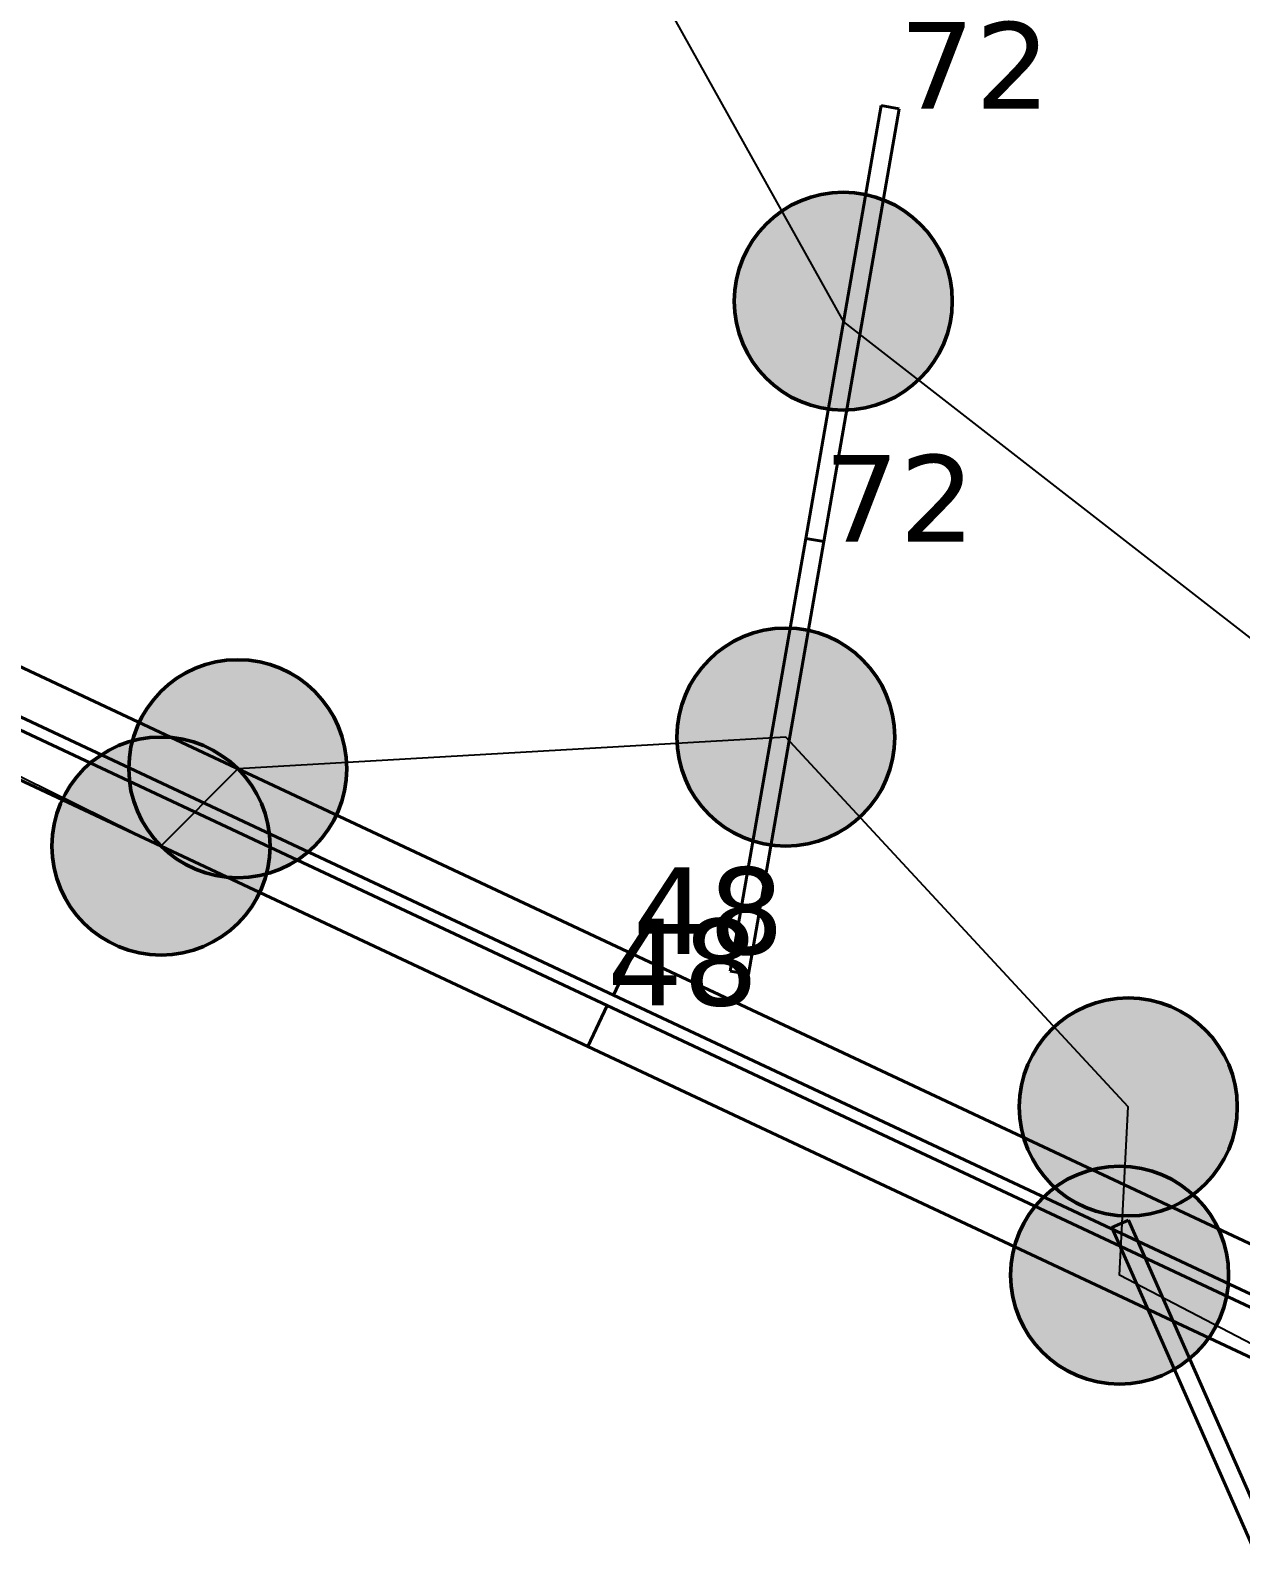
# Model space of a CAD drawing. Header units: millimetres. Extents: x -243740 to 150609, y -473655 to -165121.
# Drawn here: x 47733 to 50245, y -335952 to -332794 of the extents above; entities that cross this region are included whole.
import ezdxf

# ---------------------------------------------------------------- set-up
doc = ezdxf.new("R2010")
doc.units = ezdxf.units.MM
doc.layers.add('_Гр.ЩД-1C.10.4.I8.1', color=6, linetype='Continuous')
for name, color, linetype, lineweight in [('_освещение_dali', 3, 'Continuous', 50), ('DLX_FL1_LUM 122', 1, 'Continuous', 40), ('DLX_FL1_LUM 222', 5, 'Continuous', 40), ('DLX_LUM 14', 5, 'Continuous', 40), ('DLX_LUM 9', 5, 'Continuous', 40)]:
    doc.layers.add(name, color=color, linetype=linetype, lineweight=lineweight)
doc.styles.add('TableTextStyle', font='')
doc.styles.get('TableTextStyle').set_extended_font_data('VERDANA.TTF')
doc.linetypes.add('Truba', pattern='A,3e-05,[4,MSH_7,S=1,R=0,X=0,Y=0],-3.022072', length=3.022102)

# ---------------------------------------------------------------- blocks, each defined once
blk = doc.blocks.new('A$Caabd1818')
at = {"layer": 'DLX_FL1_LUM 122'}
for points in [[(43241.5, 63642.4, 0), (45014, 62810.7, 0)], [(45014, 62810.7, 0), (43241.5, 63642.4, 0)], [(45014, 62810.7, 0), (43241.5, 63642.4, 0)], [(43241.5, 63642.4, 0), (45014, 62810.7, 0)], [(44974.1, 62725.6, 0), (43201.5, 63557.4, 0)], [(43201.5, 63557.4, 0), (44974.1, 62725.6, 0)], [(43201.5, 63557.4, 0), (44974.1, 62725.6, 0)], [(44974.1, 62725.6, 0), (43201.5, 63557.4, 0)], [(43188.2, 63535.8, 0), (44960.7, 62704.1, 0)], [(44960.7, 62704.1, 0), (43188.2, 63535.8, 0)], [(44960.7, 62704.1, 0), (43188.2, 63535.8, 0)], [(43188.2, 63535.8, 0), (44960.7, 62704.1, 0)], [(44920.8, 62619, 0), (43148.3, 63450.7, 0)], [(43148.3, 63450.7, 0), (44920.8, 62619, 0)], [(43148.3, 63450.7, 0), (44920.8, 62619, 0)], [(44920.8, 62619, 0), (43148.3, 63450.7, 0)], [(45014, 62810.7, 0), (44974.1, 62725.6, 0)], [(44974.1, 62725.6, 0), (45014, 62810.7, 0)], [(44974.1, 62725.6, 0), (45014, 62810.7, 0)], [(45014, 62810.7, 0), (44974.1, 62725.6, 0)], [(45014, 62810.7, 0), (45014, 62810.7, 0)], [(45014, 62810.7, 0), (45014, 62810.7, 0)], [(44974.1, 62725.6, 0), (44974.1, 62725.6, 0)], [(44974.1, 62725.6, 0), (44974.1, 62725.6, 0)], [(44960.7, 62704.1, 0), (44920.8, 62619, 0)], [(44920.8, 62619, 0), (44960.7, 62704.1, 0)], [(44920.8, 62619, 0), (44960.7, 62704.1, 0)], [(44960.7, 62704.1, 0), (44920.8, 62619, 0)], [(44960.7, 62704.1, 0), (44960.7, 62704.1, 0)], [(44960.7, 62704.1, 0), (44960.7, 62704.1, 0)], [(44920.8, 62619, 0), (44920.8, 62619, 0)], [(44920.8, 62619, 0), (44920.8, 62619, 0)]]:
    blk.add_polyline3d(points, dxfattribs=at)
at = {"layer": 'DLX_FL1_LUM 222'}
for points in [[(44974.1, 62725.6, 0), (45014, 62810.7, 0)], [(45014, 62810.7, 0), (44974.1, 62725.6, 0)], [(45014, 62810.7, 0), (44974.1, 62725.6, 0)], [(44974.1, 62725.6, 0), (45014, 62810.7, 0)], [(45014, 62810.7, 0), (45014, 62810.7, 0)], [(45014, 62810.7, 0), (46786.6, 61978.9, 0)], [(46786.6, 61978.9, 0), (45014, 62810.7, 0)], [(45014, 62810.7, 0), (45014, 62810.7, 0)], [(46786.6, 61978.9, 0), (45014, 62810.7, 0)], [(45014, 62810.7, 0), (46786.6, 61978.9, 0)], [(46746.6, 61893.8, 0), (44974.1, 62725.6, 0)], [(44974.1, 62725.6, 0), (44974.1, 62725.6, 0)], [(44974.1, 62725.6, 0), (46746.6, 61893.8, 0)], [(44974.1, 62725.6, 0), (44974.1, 62725.6, 0)], [(44974.1, 62725.6, 0), (46746.6, 61893.8, 0)], [(46746.6, 61893.8, 0), (44974.1, 62725.6, 0)], [(44920.8, 62619, 0), (44960.8, 62704.1, 0)], [(44960.8, 62704.1, 0), (44920.8, 62619, 0)], [(44960.8, 62704.1, 0), (44920.8, 62619, 0)], [(44920.8, 62619, 0), (44960.8, 62704.1, 0)], [(44960.8, 62704.1, 0), (44960.8, 62704.1, 0)], [(44960.8, 62704.1, 0), (46733.3, 61872.3, 0)], [(46733.3, 61872.3, 0), (44960.8, 62704.1, 0)], [(44960.8, 62704.1, 0), (44960.8, 62704.1, 0)], [(46733.3, 61872.3, 0), (44960.8, 62704.1, 0)], [(44960.8, 62704.1, 0), (46733.3, 61872.3, 0)], [(46693.4, 61787.2, 0), (44920.8, 62619, 0)], [(44920.8, 62619, 0), (44920.8, 62619, 0)], [(44920.8, 62619, 0), (46693.4, 61787.2, 0)], [(44920.8, 62619, 0), (44920.8, 62619, 0)], [(44920.8, 62619, 0), (46693.4, 61787.2, 0)], [(46693.4, 61787.2, 0), (44920.8, 62619, 0)]]:
    blk.add_polyline3d(points, dxfattribs=at)
at = {"layer": 'DLX_LUM 14'}
for points in [[(46007.9, 62243, 0), (46042.7, 62258.3, 0)], [(46042.7, 62258.3, 0), (46007.9, 62243, 0)], [(46042.7, 62258.3, 0), (46007.9, 62243, 0)], [(46007.9, 62243, 0), (46042.7, 62258.3, 0)], [(46042.7, 62258.3, 0), (47017.1, 60049.7, 0)], [(47017.1, 60049.7, 0), (46042.7, 62258.3, 0)], [(46042.7, 62258.3, 0), (46042.7, 62258.3, 0)], [(46042.7, 62258.3, 0), (46042.7, 62258.3, 0)], [(47017.1, 60049.7, 0), (46042.7, 62258.3, 0)], [(46042.7, 62258.3, 0), (47017.1, 60049.7, 0)], [(46982.3, 60034.4, 0), (46007.9, 62243, 0)], [(46007.9, 62243, 0), (46007.9, 62243, 0)], [(46007.9, 62243, 0), (46982.3, 60034.4, 0)], [(46007.9, 62243, 0), (46007.9, 62243, 0)], [(46007.9, 62243, 0), (46982.3, 60034.4, 0)], [(46982.3, 60034.4, 0), (46007.9, 62243, 0)]]:
    blk.add_polyline3d(points, dxfattribs=at)
at = {"layer": 'DLX_LUM 9'}
for points in [[(45372.8, 63673.7, 0), (45529.3, 64572.1, 0)], [(45529.3, 64572.1, 0), (45372.8, 63673.7, 0)], [(45529.3, 64572.1, 0), (45372.8, 63673.7, 0)], [(45372.8, 63673.7, 0), (45529.3, 64572.1, 0)], [(45566.8, 64565.6, 0), (45410.2, 63667.1, 0)], [(45410.2, 63667.1, 0), (45566.8, 64565.6, 0)], [(45410.2, 63667.1, 0), (45566.8, 64565.6, 0)], [(45566.8, 64565.6, 0), (45410.2, 63667.1, 0)], [(45529.3, 64572.1, 0), (45529.3, 64572.1, 0)], [(45529.3, 64572.1, 0), (45566.8, 64565.6, 0)], [(45566.8, 64565.6, 0), (45529.3, 64572.1, 0)], [(45529.3, 64572.1, 0), (45529.3, 64572.1, 0)], [(45566.8, 64565.6, 0), (45529.3, 64572.1, 0)], [(45529.3, 64572.1, 0), (45566.8, 64565.6, 0)], [(45566.8, 64565.6, 0), (45566.8, 64565.6, 0)], [(45566.8, 64565.6, 0), (45566.8, 64565.6, 0)], [(45216.2, 62775.2, 0), (45372.8, 63673.7, 0)], [(45372.8, 63673.7, 0), (45216.2, 62775.2, 0)], [(45372.8, 63673.7, 0), (45216.2, 62775.2, 0)], [(45216.2, 62775.2, 0), (45372.8, 63673.7, 0)], [(45410.2, 63667.1, 0), (45253.7, 62768.7, 0)], [(45253.7, 62768.7, 0), (45410.2, 63667.1, 0)], [(45253.7, 62768.7, 0), (45410.2, 63667.1, 0)], [(45410.2, 63667.1, 0), (45253.7, 62768.7, 0)], [(45372.8, 63673.7, 0), (45372.8, 63673.7, 0)], [(45410.2, 63667.1, 0), (45372.8, 63673.7, 0)], [(45372.8, 63673.7, 0), (45372.8, 63673.7, 0)], [(45372.8, 63673.7, 0), (45410.2, 63667.1, 0)], [(45372.8, 63673.7, 0), (45410.2, 63667.1, 0)], [(45410.2, 63667.1, 0), (45372.8, 63673.7, 0)], [(45372.8, 63673.7, 0), (45372.8, 63673.7, 0)], [(45372.8, 63673.7, 0), (45410.2, 63667.1, 0)], [(45410.2, 63667.1, 0), (45372.8, 63673.7, 0)], [(45372.8, 63673.7, 0), (45372.8, 63673.7, 0)], [(45410.2, 63667.1, 0), (45372.8, 63673.7, 0)], [(45372.8, 63673.7, 0), (45410.2, 63667.1, 0)], [(45410.2, 63667.1, 0), (45410.2, 63667.1, 0)], [(45410.2, 63667.1, 0), (45410.2, 63667.1, 0)], [(45410.2, 63667.1, 0), (45410.2, 63667.1, 0)], [(45410.2, 63667.1, 0), (45410.2, 63667.1, 0)], [(45216.2, 62775.2, 0), (45216.2, 62775.2, 0)], [(45253.7, 62768.7, 0), (45216.2, 62775.2, 0)], [(45216.2, 62775.2, 0), (45216.2, 62775.2, 0)], [(45216.2, 62775.2, 0), (45253.7, 62768.7, 0)], [(45216.2, 62775.2, 0), (45253.7, 62768.7, 0)], [(45253.7, 62768.7, 0), (45216.2, 62775.2, 0)], [(45253.7, 62768.7, 0), (45253.7, 62768.7, 0)], [(45253.7, 62768.7, 0), (45253.7, 62768.7, 0)]]:
    blk.add_polyline3d(points, dxfattribs=at)
blk = doc.blocks.new('A$Cab2378fa')
at = {"lineweight": 25, "true_color": 0xfff5f5}
h = blk.add_hatch(color=7, dxfattribs=at)
h.dxf.hatch_style = 1
h.paths.add_polyline_path([(0, 0), (-141.6, -170.3, 0.174923), (3, -222.4, 0.197808), (162.3, -156.8)])
h.paths.add_polyline_path([(-163.2, 157.6), (0, 0), (147.8, 177.8, 0.175398), (3, 230.2, 0.209014)])
at = {"lineweight": 25}
h = blk.add_hatch(color=0, dxfattribs=at)
h.paths.add_polyline_path([(162.3, -156.8, 0.442338), (147.8, 177.8), (0, 0)])
h.paths.add_polyline_path([(-141.6, -170.3), (0, 0), (-163.2, 157.6, 0.430096)])
blk.add_circle((3, 3.9), 226.3)

msp = doc.modelspace()

# ---------------------------------------------------------------- linework, layer by layer
at = {"layer": '_Гр.ЩД-1C.10.4.I8.1', "ltscale": 100}
for points in [[(51444.9, -333067.2), (50234.8, -331507.2), (50433.6, -331353), (49175.9, -329787.3), (49128.2, -330080.6), (47867.6, -328412.8), (48048.1, -328276.3), (47846.4, -330576.7), (49420.8, -333398.9), (52260.7, -335606.6)], [(51648.6, -336241), (49994, -335377.7), (50011.9, -335028.6), (49301.2, -334260.7), (48163.7, -334326.3), (48004.2, -334486.9), (46231.3, -333612), (46327.4, -333407.1), (46003.4, -332213.9), (42983.5, -334004.6), (46348.8, -336039.7), (50486.2, -336389.5), (49786.7, -337914.6), (48907, -337629.1), (47554.3, -340493.6)]]:
    msp.add_lwpolyline(points, dxfattribs=at)

# ---------------------------------------------------------------- block references
at = {"layer": '_освещение_dali', "color": 5, "ltscale": 100}
for p in [(49417.3, -333359.6), (49298.2, -334264.6), (50008.9, -335032.5), (49991, -335381.6)]:
    msp.add_blockref('A$Cab2378fa', p, dxfattribs=at)
at = {"layer": '_освещение_dali', "color": 1, "ltscale": 100}
for p in [(48160.7, -334330.2), (48001.3, -334490.8)]:
    msp.add_blockref('A$Cab2378fa', p, dxfattribs=at)
at = {"layer": 'Defpoints', "linetype": 'Truba', "ltscale": 100}
msp.add_blockref('A$Caabd1818', (3969.7, -397521.8), dxfattribs=at)

# ---------------------------------------------------------------- texts
at = {"layer": '_освещение_dali', "color": 213, "true_color": 0xcd85c3, "style": 'TableTextStyle'}
for s, p in [('72', (49536.5, -332956.2)), ('72', (49379.9, -333854.7)), ('48', (48983.7, -334711.1)), ('48', (48930.4, -334817.7))]:
    msp.add_text(s, height=180, dxfattribs=at).set_placement(p)

doc.saveas('drawing.dxf')
